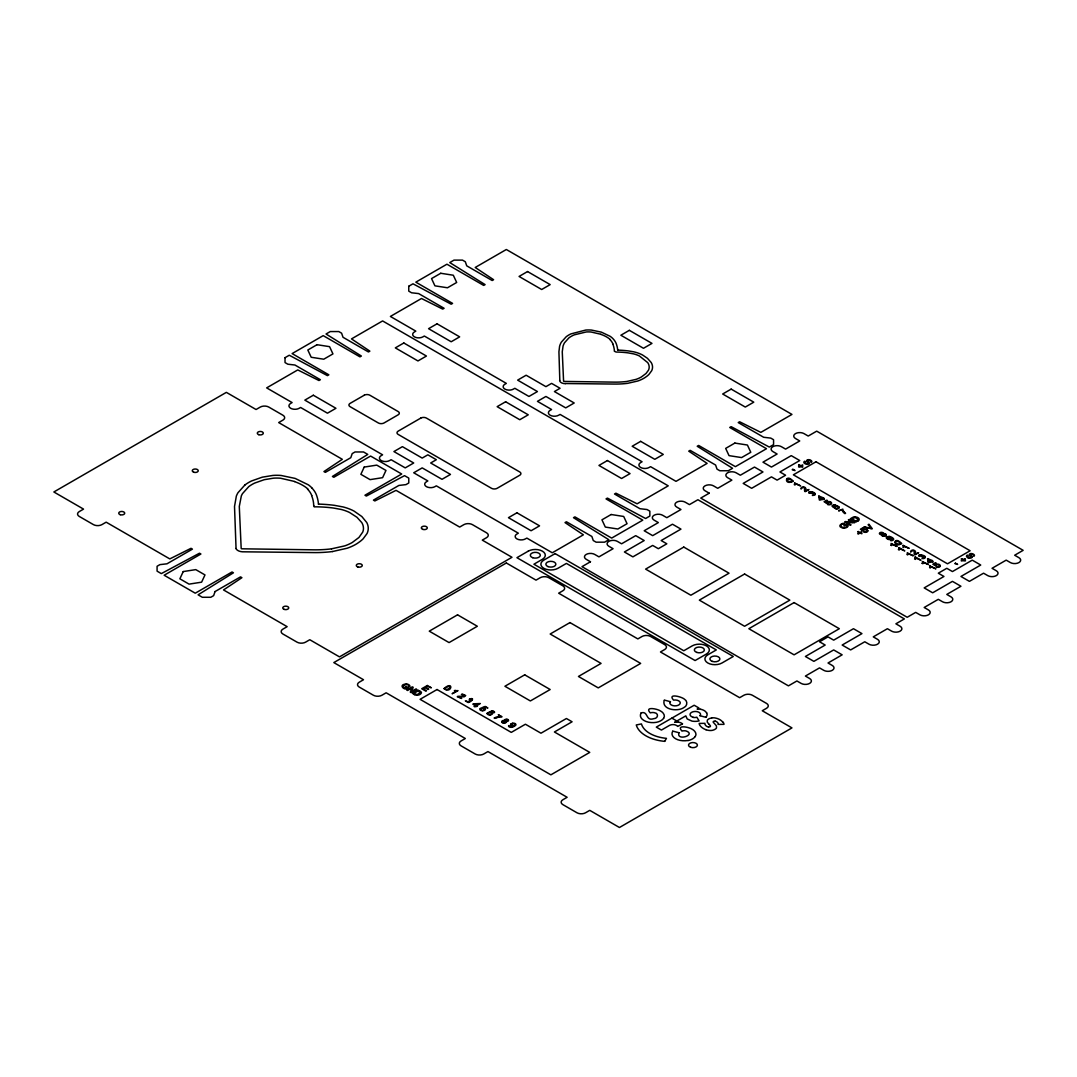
<?xml version="1.0" encoding="UTF-8"?>
<svg xmlns="http://www.w3.org/2000/svg" width="1077" height="1077" viewBox="0 0 1077 1077"><rect width="100%" height="100%" fill="white"/><g stroke="black" fill="none" stroke-linecap="round" stroke-linejoin="round"><path stroke-width="1.5" d="M805.475 490.25C807.844 486.629 800.346 485.498 801.059 489.039C800.534 489.16 805.111 484.771 804.6 489.645M915.14 553.43C917.348 549.876 910.482 548.637 910.603 552.084C910.159 552.568 914.777 547.816 914.265 552.824A6.704 3.864 0 0 0 914.413 554.534M664.684 741.366L666.475 738.351A30.129 17.394 0 0 1 641.448 723.932L636.278 724.956A34.249 19.776 0 0 0 664.684 741.353M663.647 718.319C665.748 715.411 662.907 712.045 660.241 710.82C656.835 708.653 644.167 706.324 650.252 712.866A5.197 3.002 0 0 1 654.277 712.651C659.218 713.149 658.02 718.763 653.645 718.709C645.311 721.523 648.435 710.295 640.882 713.014M695.257 736.56C697.357 733.652 694.517 730.287 691.851 729.062C688.472 726.935 675.885 724.552 681.97 731.095A5.17 2.989 0 0 1 685.887 730.906C697.088 734.689 676.141 741.663 678.941 732.818M664.159 700.413C661.561 709.918 677.837 711.884 683.787 707.616C687.516 706.162 687.92 700.965 684.326 699.094C681.431 696.604 667.296 693.063 673.529 700.117A5.237 3.029 0 0 1 680.26 702.608A5.237 3.029 0 0 1 674.283 705.852A5.237 3.029 0 0 1 670.163 701.76M487.342 713.028L492.31 710.833A2.316 1.333 0 0 1 493.091 710.968L494.316 711.682A2.019 1.171 0 0 1 494.41 712.57L493.253 712.651A1.939 1.117 0 0 0 493.616 712.112A1.427 0.821 0 0 0 492.391 711.358M510.861 724.188L512.383 723.313M844.543 524.162C844.489 521.43 836.21 525.791 841.689 527.636C843.978 529.534 851.557 526.195 846.32 524.284L843.937 525.67L846.212 525.091C849.699 527.097 841.864 528.632 841.07 526.29M886.734 537.248L887.192 536.898A2.517 1.454 0 0 1 889.602 536.481M244.937 484.96L237.963 492.741A60.891 35.151 0 0 0 236.348 496.08L234.517 506.459L236.051 548.476M445.622 687.84L444.976 688.54A1.481 0.862 0 0 0 446.632 689.536L447.561 689.24A10.837 6.26 0 0 0 449.647 688.055L450.267 687.489A1.44 0.835 0 0 0 448.732 686.359L448.019 686.561M828.092 504.036L827.473 504.467A2.571 1.481 0 0 0 830.232 504.628A2.571 1.481 0 0 0 831.552 503.188A2.666 1.548 0 0 0 829.142 501.586A2.666 1.548 0 0 0 826.18 502.771M794.516 482.886L800.615 485.902L795.526 483.748A6.166 3.554 0 0 1 794.934 485.027L794.288 484.65A4.927 2.854 0 0 0 794.57 482.873M805.529 490.749L808.975 489.537L805.286 491.664A1.817 1.05 0 0 1 804.882 491.341M857.979 520.851L855.959 522.022L850.332 518.777L852.27 517.66A4.954 2.868 0 0 1 854.492 516.772M903.064 545.379L909.163 548.381L904.074 546.241A6.166 3.554 0 0 1 903.482 547.52L902.849 547.143A4.927 2.854 0 0 0 903.132 545.366M915.194 553.915L918.641 552.716L914.952 554.843A1.817 1.05 0 0 1 914.548 554.52M922.424 561.575L928.522 564.59L923.433 562.436A6.166 3.554 0 0 1 922.854 563.715L922.208 563.338M929.828 565.856L935.913 568.858L930.824 566.704A6.166 3.554 0 0 1 930.245 567.996L929.599 567.606A4.927 2.854 0 0 0 929.882 565.842M513.19 726.167C511.265 727.81 509.731 725.965 508.707 725.602A1.966 1.144 0 0 0 508.802 726.477M682.522 723.892L677.77 726.396A5.668 3.271 0 0 0 677.177 725.898L676.719 725.615A5.358 3.096 0 0 0 674.512 724.727A5.048 2.908 0 0 0 672.344 724.619A4.9 2.827 0 0 0 670.702 724.942A5.681 3.285 0 0 0 669.409 725.454L661.426 730.071L656.297 727.11L694.18 705.247L698.892 707.966L697.142 709.083A8.804 5.089 0 0 1 700.642 709.299M469.316 699.888C471.686 704.843 460.081 697.829 468.28 702.527C471.645 701.706 475.334 697.182 469.437 699.013A1.4 0.808 0 0 1 471.861 699.336A1.4 0.808 0 0 1 470.487 700.44M919.421 556.419C916.258 553.955 923.864 554.803 925.278 556.54C926.207 559.878 918.6 558.115 923.81 558.034C926.126 555.934 921.804 556.472 920.943 556.486A1.966 1.131 0 0 0 921.629 555.799M483.317 707.831L485.081 707.145L487.894 707.993L485.215 706.431L481.729 707.764L482.281 708.208A1.804 1.037 0 0 1 484.313 709.326A1.804 1.037 0 0 1 481.944 710.214A1.804 1.037 0 0 1 480.988 708.679M331.528 548.826L344.694 545.891A38.341 22.132 0 0 0 352.26 542.498L358.951 537.463L362.72 532.105A28.85 16.653 0 0 0 363.461 528.188L363.299 526.599A30.196 17.434 0 0 0 361.764 522.587L356.985 517.297L349.5 512.45A34.652 20.005 0 0 0 341.274 509.475L333.278 508.007A86.833 50.134 0 0 0 316.153 506.823L314.228 506.877L313.784 505.719M332.578 551.518L347.157 548.233A43.874 25.336 0 0 0 357.147 543.535L359.933 541.583A49.017 28.298 0 0 0 363.137 538.81L367.028 533.559A33.508 19.346 0 0 0 368.24 528.161A35.541 20.517 0 0 0 368.065 526.316A34.545 19.951 0 0 0 366.732 522.507L361.818 516.516L353.956 511.036A40.199 23.209 0 0 0 343.226 506.971L334.247 505.301A94.386 54.496 0 0 0 318.402 504.103M718.453 724.404L723.986 724.35A10.231 5.91 0 0 0 722.95 722.007M565.317 383.533L614.146 384.058A56.825 32.808 0 0 0 627.568 383.345L637.772 381.016A30.708 17.73 0 0 0 644.76 377.731L646.712 376.371A34.316 19.803 0 0 0 648.946 374.419L651.666 370.744A23.465 13.543 0 0 0 652.527 366.974A24.879 14.364 0 0 0 652.393 365.682A24.367 14.068 0 0 0 651.168 362.478L647.425 358.291L642.525 354.979A28.217 16.29 0 0 0 633.814 351.842L628.726 350.967A66.074 38.153 0 0 0 617.633 350.119M788.472 478.861A1.44 0.835 0 0 0 786.722 479.777L787.152 480.275A10.137 5.856 0 0 0 789.306 481.567L790.505 481.957M788.674 478.902L789.683 479.238A10.837 6.26 0 0 1 791.716 480.463L792.16 481.002M664.401 700.09L670.54 701.733M699.7 715.653L705.879 717.295M672.64 731.054L679.008 732.75M837.462 506.082L838.31 506.432A3.069 1.777 0 0 1 839.131 507.227M600.912 334.274L591.098 332.012A19.184 11.08 0 0 0 586.171 331.972L574.27 334.853A25.969 14.997 0 0 0 568.858 337.922L564.51 342.782A40.468 23.371 0 0 0 563.056 346.107L562.261 351.775L563.581 381.191A1.508 0.875 0 0 0 564.011 381.42L614.213 382.133A53.446 30.856 0 0 0 626.827 381.46L636.036 379.373A26.844 15.495 0 0 0 641.34 377.004L646.025 373.477L648.421 370.273A20.328 11.739 0 0 0 649.148 366.436L649.068 365.87A21.298 12.291 0 0 0 647.694 362.599L639.401 355.962A24.259 14.001 0 0 0 633.653 353.889L628.053 352.866A60.783 35.097 0 0 0 616.057 352.031L614.402 351.25M294.519 481.446L280.491 478.215A27.396 15.818 0 0 0 273.45 478.175L264.242 479.696L254.724 483.048A36.981 21.352 0 0 0 248.733 486.656L242.5 493.616A55.439 32 0 0 0 241.329 495.932L239.296 506.459L241.181 548.489A2.167 1.252 0 0 0 241.8 548.799L313.501 549.822A76.359 44.076 0 0 0 331.541 548.853M480.436 708.397L481.19 708.76M671.86 718.13L676.827 720.984M419.949 691.205L418.024 690.088L412.397 693.332L414.416 694.503M891.581 538.002C894.947 540.196 889.319 540.169 890.652 540.614A1.966 1.144 0 0 0 892.173 540.56L893.143 540.089A2.477 1.427 0 0 0 893.6 538.985L893.493 538.742A3.783 2.181 0 0 0 893.21 538.365L892.335 537.665A12.493 7.216 0 0 0 891.581 537.221L890.208 536.629A3.002 1.737 0 0 0 889.629 536.508M967.698 557.617L966.742 556.849A2.706 1.562 0 0 1 967.267 555.126L968.021 555.517A2.396 1.387 0 0 0 967.523 556.055A1.548 0.889 0 0 0 967.523 556.405L969.488 557.617L970.889 556.755A2.746 1.589 0 0 0 970.714 556.499L969.488 555.234A2.921 1.683 0 0 1 969.313 554.897A1.966 1.131 0 0 1 970.996 553.551A2.019 1.171 0 0 1 971.791 553.591L972.114 553.659A3.81 2.194 0 0 1 973.325 554.143A4.173 2.41 0 0 1 974.254 554.884L974.295 554.992A2.221 1.279 0 0 1 974.389 555.651A2.396 1.373 0 0 1 973.77 556.324L973.325 555.57A1.346 0.781 0 0 0 973.339 555.059L972.868 554.615A4.106 2.369 0 0 0 972.396 554.359L970.431 554.44L971.01 555.57A22.442 12.951 0 0 1 971.441 555.988L972.046 556.971M811.048 493.32C811.802 493.697 814.926 492.31 814.616 494.356C811.627 495.057 811.331 496.295 815.262 494.693C815.976 491.193 805.919 490.762 809.527 493.253A1.4 0.808 0 0 1 810.079 491.852A1.4 0.808 0 0 1 812.004 492.647M935.24 565.331L934.055 564.308L936.196 563.083L935.509 562.679L932.817 564.24L935.886 565.937A1.804 1.037 0 0 1 937.838 564.752A1.804 1.037 0 0 1 939.373 566.125A1.804 1.037 0 0 1 936.721 566.677M862.785 530.342L861.6 529.319L863.741 528.093L863.054 527.703L860.361 529.251L863.431 530.948A1.804 1.037 0 0 1 865.383 529.763A1.804 1.037 0 0 1 866.918 531.136A1.804 1.037 0 0 1 864.266 531.688M826.49 502.811L825.305 501.788L827.446 500.549L826.759 500.159L824.067 501.707L827.136 503.403A1.804 1.037 0 0 1 829.088 502.232A1.804 1.037 0 0 1 830.623 503.592A1.804 1.037 0 0 1 827.971 504.144M708.895 724.134L707.199 722.021L707.374 720.136A6.085 3.514 0 0 1 711.668 718.009M508.802 726.477L509.623 727.029A2.477 1.427 0 0 0 511.535 727.298L511.952 727.244A3.783 2.181 0 0 0 512.612 727.083L513.81 726.571A12.493 7.216 0 0 0 514.591 726.14L515.6 725.346A3.002 1.737 0 0 0 515.816 725.009A2.544 1.467 0 0 0 514.981 723.502A2.544 1.467 0 0 0 512.275 723.313M311.684 495.514L312.72 498.853A77.275 44.615 0 0 1 313.69 505.234A3.433 1.979 0 0 0 313.744 505.625M487.194 713.553L487.221 713.714A2.383 1.373 0 0 0 487.464 714.159L487.975 714.563A2.41 1.387 0 0 0 490.291 714.953M559.811 380.329L558.923 351.775L559.582 346.363A44.44 25.66 0 0 1 561.319 342.176L566.206 336.738A28.958 16.72 0 0 1 570.904 333.897L585.767 330.047A22.254 12.857 0 0 1 591.475 330.074L601.37 332.147L610.067 336.266A24.219 13.988 0 0 1 612.961 338.676A31.368 18.107 0 0 1 616.259 343.738A69.817 40.307 0 0 1 617.7 350.146M854.586 516.947A4.241 2.45 0 0 1 858.692 518.266A4.241 2.45 0 0 1 858.194 520.958M840.989 526.182A2.733 1.575 0 0 1 841.541 524.418A2.733 1.575 0 0 1 844.583 524.095M867.847 530.732A2.571 1.481 0 0 1 866.527 532.159A2.571 1.481 0 0 1 863.727 532.038M862.475 530.301A2.666 1.548 0 0 1 865.437 529.13A2.666 1.548 0 0 1 867.739 530.719M834.204 507.563A2.289 1.319 0 0 1 835.173 506.163A2.154 1.239 0 0 1 836.035 505.975M836.721 505.948A2.289 1.319 0 0 1 837.408 506.055M834.285 507.496A3.931 2.262 0 0 1 832.683 506.028M836.304 506.271A2.383 1.373 0 0 1 836.977 506.257M839.145 507.227A2.41 1.387 0 0 1 838.485 508.573L837.785 508.856A2.383 1.373 0 0 1 835.9 508.936L832.009 506.069A2.316 1.333 0 0 1 832.252 505.611L833.477 504.911A2.019 1.171 0 0 1 835.025 504.844L835.779 505.086L835.16 505.517A1.939 1.117 0 0 0 834.244 505.301A1.427 0.821 0 0 0 832.911 506.015M844.328 512.194A10.555 6.085 0 0 0 845.607 513.244L844.933 513.635A11.133 6.422 0 0 1 842.147 509.677L838.593 510.875L842.793 509.098A12.224 7.054 0 0 0 844.395 512.181M811.735 492.633A1.966 1.131 0 0 1 811.156 493.253M804.748 491.354A6.704 3.864 0 0 1 804.681 489.658M792.214 481.002A1.481 0.862 0 0 1 790.505 481.998M890.719 545.204A4.927 2.854 0 0 0 891.083 543.454L897.128 546.47L892.039 544.316A6.166 3.554 0 0 1 891.446 545.595M922.491 561.575A4.927 2.854 0 0 1 922.114 563.325M919.529 556.365A1.4 0.808 0 0 1 919.973 555.018A1.4 0.808 0 0 1 921.899 555.813M940.302 565.721A2.571 1.481 0 0 1 938.982 567.148A2.571 1.481 0 0 1 936.182 567.027M934.93 565.29A2.666 1.548 0 0 1 937.892 564.119A2.666 1.548 0 0 1 940.194 565.708M906.888 554.534A4.927 2.854 0 0 0 907.251 552.784L913.283 555.799L908.194 553.659A6.166 3.554 0 0 1 907.615 554.938M972.114 556.971A2.154 1.252 0 0 1 969.192 558.088M969.165 558.142A3.541 2.046 0 0 1 967.711 557.603M806.7 461.01A2.921 1.683 0 0 0 806.875 461.346L808.1 462.625A2.746 1.589 0 0 1 808.275 462.868L806.983 463.743L804.909 462.518A1.548 0.889 0 0 1 804.923 462.168A2.396 1.387 0 0 1 805.421 461.643L804.654 461.239A2.706 1.562 0 0 0 804.088 462.989L805.084 463.729A3.541 2.046 0 0 0 806.552 464.254A2.154 1.252 0 0 0 809.514 463.083L808.827 462.114A22.442 12.951 0 0 0 808.396 461.683L807.871 460.498L809.783 460.471A4.106 2.369 0 0 1 810.254 460.741L810.725 461.185A1.346 0.781 0 0 1 810.712 461.683L811.169 462.437A2.396 1.373 0 0 0 811.775 461.764A2.221 1.279 0 0 0 811.681 461.104L811.627 461.01A4.173 2.41 0 0 0 810.712 460.256A3.81 2.194 0 0 0 809.5 459.771L809.177 459.704A2.019 1.171 0 0 0 808.383 459.677A1.966 1.131 0 0 0 806.646 461.023M891.433 537.921A2.235 1.292 0 0 1 889.615 539.483A2.491 1.44 0 0 1 888.902 539.496A2.356 1.36 0 0 1 888.202 539.375L886.681 538.487A2.423 1.4 0 0 1 886.734 537.235M890.841 539.119A2.477 1.427 0 0 1 890.464 539.294M886.452 537.921A2.517 1.454 0 0 1 886.492 537.638M881.726 534.636A2.006 1.158 0 0 1 879.424 533.559A2.006 1.158 0 0 1 881.511 532.334A2.006 1.158 0 0 1 883.409 533.653M883.302 533.586A2.356 1.36 0 0 1 886.223 534.811A2.356 1.36 0 0 1 883.652 536.265A2.356 1.36 0 0 1 881.592 534.555M663.594 718.305A12.009 6.933 0 0 1 656.445 722.317A12.21 7.054 0 0 1 643.858 720.419A12.21 7.054 0 0 1 641.071 713.149M693.171 717.255A5.25 3.029 0 0 1 690.478 713.297A5.25 3.029 0 0 1 697.29 711.682A5.25 3.029 0 0 1 700.198 715.586M693.076 717.39A5.035 2.908 0 0 0 696.819 717.201L699.108 720.917A10.366 5.977 0 0 1 691.959 721.105L687.207 718.965L685.807 715.868L674.619 722.317A7.243 4.173 0 0 1 678.497 722.196M700.656 709.272A9.168 5.291 0 0 1 706.485 712.799M706.714 712.759A10.366 5.977 0 0 1 705.933 717.188M695.19 736.547A12.009 6.933 0 0 1 688.055 740.559M687.988 740.451A12.21 7.054 0 0 1 675.467 738.674A12.21 7.054 0 0 1 672.681 731.404M678.497 722.182A6.274 3.621 0 0 1 681.539 723.192L682.104 723.542A3.675 2.114 0 0 1 682.468 723.838M715.236 721.092A5.95 3.433 0 0 1 718.197 724.39M715.128 721.186A1.481 0.862 0 0 0 713.499 721.455A1.346 0.781 0 0 0 713.23 722.182L713.324 722.317A16.761 9.68 0 0 0 714.32 723.394L716.447 725.858L716.488 727.985A5.614 3.244 0 0 1 715.02 729.291A6.947 4.012 0 0 1 712.072 730.394A6.731 3.891 0 0 1 708.976 730.421A9.087 5.25 0 0 1 706.027 729.721M706.014 729.735A15.038 8.683 0 0 1 700.346 725.952A10.864 6.274 0 0 1 699.188 723.421L704.937 723.34A7.229 4.173 0 0 0 706.902 726.463A3.864 2.235 0 0 0 708.41 726.962M708.558 726.962A1.521 0.875 0 0 0 710.43 725.925L710.322 725.71A19.386 11.187 0 0 0 708.854 724.148M711.628 717.928A6.987 4.039 0 0 1 714.859 717.915A12.291 7.095 0 0 1 722.68 722.075M445.649 687.853A10.137 5.856 0 0 1 447.87 686.601M457.873 696.496A1.817 1.05 0 0 0 457.308 696.738L461.67 698.461L458.896 696.873A3.648 2.1 0 0 1 459.758 696.846L464.214 696.806L465.708 695.513L462.41 694.14L461.427 694.477L464.025 694.773L464.699 695.863L460.794 696.334A6.704 3.864 0 0 0 457.833 696.429M470.501 700.292A1.966 1.131 0 0 1 469.424 699.956M482.644 710.753A2.571 1.481 0 0 1 480.167 709.985A2.571 1.481 0 0 1 480.382 708.37M483.385 707.656A2.666 1.548 0 0 1 485.417 709.366A2.666 1.548 0 0 1 482.658 710.699M489.712 712.099A2.289 1.319 0 0 1 490.883 712.112M489.833 712.139A3.931 2.262 0 0 1 492.364 711.224M490.735 711.991A2.544 1.467 0 0 1 492.068 712.584M492.122 712.664A2.154 1.239 0 0 1 492.458 713.149A2.544 1.467 0 0 1 492.256 714.011L491.664 714.468A3.069 1.777 0 0 1 490.277 714.94M487.289 713.647A2.41 1.387 0 0 1 487.423 713.136M496.659 717.672A10.555 6.085 0 0 0 494.855 718.413L494.168 718.022A11.133 6.422 0 0 1 501.02 716.407L498.261 714.751L502.03 716.784A12.224 7.054 0 0 0 496.699 717.713M504.534 720.526A2.006 1.158 0 0 1 506.405 719.194A2.006 1.158 0 0 1 508.519 720.405A2.006 1.158 0 0 1 506.23 721.496M506.338 721.442A2.356 1.36 0 0 1 504.224 723.125A2.356 1.36 0 0 1 501.707 721.644A2.356 1.36 0 0 1 504.669 720.459M513.379 726.046A2.235 1.292 0 0 1 511.306 725.71A2.477 1.427 0 0 1 510.996 725.494A2.141 1.239 0 0 1 510.66 725.009A2.491 1.44 0 0 1 510.646 724.592M510.592 724.511A2.477 1.427 0 0 1 510.808 724.081M419.909 691.246A4.954 2.868 0 0 1 421.484 692.498M421.174 692.538A4.241 2.45 0 0 1 418.913 694.921A4.241 2.45 0 0 1 414.241 694.625M600.818 334.355A28.258 16.317 0 0 1 610.255 339.511M612.867 344.128A63.906 36.887 0 0 1 614.402 350.914M609.999 339.618A28.029 16.182 0 0 1 612.975 344.115M565.317 383.668A5.762 3.325 0 0 1 559.609 380.329M235.917 548.489A7.552 4.362 0 0 0 242.365 551.801L313.42 552.582A81.165 46.863 0 0 0 332.578 551.545M244.937 484.973A41.37 23.882 0 0 1 251.641 480.921L262.29 477.178L272.885 475.428A31.798 18.363 0 0 1 281.03 475.455L295.152 478.417L308.372 484.852A34.276 19.79 0 0 1 311.724 487.746M311.684 487.76A44.803 25.861 0 0 1 316.436 494.962A99.73 57.579 0 0 1 318.482 504.144M294.384 481.581A40.374 23.304 0 0 1 307.86 488.945M307.483 489.079A40.037 23.115 0 0 1 311.751 495.514M285.028 357.685L285.028 362.572L287.855 364.214L294.936 365.022L320.381 379.723L318.967 380.531L297.764 369.923L266.652 387.882L292.109 402.569L290.696 403.39A6.004 3.46 0 0 0 290.696 408.291A6.004 3.46 0 0 0 299.177 408.291L300.591 407.469L382.604 454.817L381.191 455.638A6.004 3.46 0 0 0 381.191 460.539A6.004 3.46 0 0 0 389.672 460.539L391.086 459.717L405.235 467.889L413.716 462.989L393.913 451.559L402.408 446.659L422.197 458.088L427.852 454.817L436.333 459.717L430.679 462.989L450.482 474.418L442.001 479.319L422.197 467.889L413.716 472.776L427.852 480.948L426.438 481.769A6.004 3.46 0 0 0 426.438 486.656A6.004 3.46 0 0 0 434.92 486.656L436.333 485.848L518.347 533.196L516.933 534.004A6.004 3.46 0 0 0 516.933 538.904A6.004 3.46 0 0 0 525.414 538.904L526.828 538.096L552.286 552.784L583.384 534.825L565.008 522.587L566.421 521.766L591.865 536.467L593.279 540.546L596.12 542.175L604.601 542.175L608.842 539.725L573.489 517.687L574.903 516.866L611.669 538.096L642.781 520.137L606.014 498.907L607.428 498.099L645.608 518.508L649.848 516.058L649.848 511.158L647.021 509.529L639.953 508.707L614.496 494.006L615.909 493.199L637.126 503.807L668.238 485.848L382.604 320.933L351.492 338.905L369.869 351.142L368.455 351.964L343.011 337.276L341.597 333.183L338.77 331.554L330.276 331.554L326.035 334.005L361.387 356.043L359.974 356.864L323.208 335.634L292.109 353.593L328.862 374.823L327.448 375.644L289.269 355.235L285.028 357.685M408.762 286.24L408.762 291.14L411.589 292.782L418.657 293.59L444.114 308.291L442.701 309.099L421.484 298.491L390.386 316.45L415.83 331.137L414.416 331.958A6.004 3.46 0 0 0 414.416 336.859A6.004 3.46 0 0 0 422.911 336.859L424.325 336.037L506.338 383.385L504.911 384.206A6.004 3.46 0 0 0 504.911 389.107A6.004 3.46 0 0 0 513.406 389.107L514.819 388.285L528.955 396.457L537.436 391.557L517.647 380.127L526.128 375.227L545.918 386.656L551.586 383.385L560.067 388.285L554.413 391.557L574.203 402.986L565.721 407.887L545.918 396.457L537.436 401.344L551.586 409.516L550.172 410.324A6.004 3.46 0 0 0 550.172 415.224A6.004 3.46 0 0 0 558.653 415.224L560.067 414.416L642.08 461.764L640.667 462.572A6.004 3.46 0 0 0 640.667 467.472A6.004 3.46 0 0 0 649.148 467.472L650.562 466.664L676.006 481.352L707.118 463.393L688.728 451.155L690.142 450.334L715.599 465.035L717.013 469.114L719.84 470.743L728.321 470.743L732.562 468.293L697.209 446.255L698.623 445.434L735.389 466.664L766.501 448.705L729.735 427.475L731.148 426.667L769.328 447.076L773.569 444.626L773.569 439.726L770.742 438.097L763.674 437.275L738.216 422.574L739.63 421.767L760.847 432.375L791.958 414.416L506.338 249.501L475.213 267.473L493.603 279.71L492.189 280.532L466.731 265.831L465.318 261.751L462.491 260.122L454.009 260.122L449.769 262.573L485.108 284.611L483.694 285.432L446.942 264.202L415.83 282.161L452.596 303.391L451.182 304.212L413.003 283.803L408.762 286.24M793.076 481.136C783.45 486.494 785.227 472.251 793.076 481.136M901.557 543.508C892.308 549.122 893.385 534.448 901.557 543.562M507.859 720.351C506.459 717.551 503.821 722.344 507.846 720.459M420.286 692.619L417.176 694.625L413.797 693.4L418.118 690.896L420.286 692.659M858.234 519.504L856.067 521.214L851.732 518.724L855.246 517.498L858.234 519.531M444.047 688.62C451.721 694.544 454.198 679.722 444.047 688.54M402.811 686.466L404.979 688.176L407.079 687.718L405.45 686.763L406.096 686.399L408.479 687.772C405.262 691.784 398.261 685.147 404.777 684.164C406.944 682.576 412.545 686.749 408.695 686.749A2.733 1.575 0 0 0 408.237 685.012A2.733 1.575 0 0 0 405.194 684.689L402.825 686.359M882.669 533.411C881.148 536.319 878.657 531.351 882.669 533.384M411.804 688.015L410.31 692.134L411.104 692.592L416.718 689.347L415.978 688.917L411.656 691.407L413.164 687.288L412.356 686.83L406.743 690.074L407.483 690.505L411.804 688.015M183.238 571.564L179.872 578.807L189.054 584.124L201.614 582.172L204.98 574.93L195.785 569.625L183.238 571.564M364.228 467.068L360.862 474.311L370.057 479.628L382.604 477.676L385.97 470.434L376.775 465.129L364.228 467.068M215.05 591.569L213.636 595.648L210.809 597.277L202.328 597.277L198.087 594.827L233.44 572.789L232.026 571.981L195.26 593.198L164.148 575.239L200.914 554.009L199.501 553.201L161.321 573.61L157.08 571.16L157.08 566.26L159.908 564.631L166.975 563.809L192.433 549.122L191.019 548.301L169.803 558.909L106.165 522.17L101.925 524.62A6.004 3.46 0 0 1 93.443 524.62L79.308 516.462A6.004 3.46 0 0 1 79.308 511.562L83.548 509.111L53.85 491.974L226.358 392.365L256.057 409.516L260.297 407.066A6.004 3.46 0 0 1 268.779 407.066L282.914 415.224A6.004 3.46 0 0 1 282.914 420.124L278.674 422.574L342.311 459.314L323.935 471.564L325.348 472.372L350.792 457.685L352.206 453.605L355.047 451.963L363.528 451.963L367.769 454.413L332.416 476.465L333.83 477.273L370.596 456.056L401.708 474.015L364.941 495.232L366.355 496.053L404.535 475.644L408.775 478.094L408.775 482.994L405.948 484.623L398.88 485.444L373.423 500.132L374.836 500.953L396.04 490.345L459.664 527.07L463.918 524.62A6.004 3.46 0 0 1 472.399 524.62L486.535 532.792A6.004 3.46 0 0 1 486.535 537.679L482.294 540.129L511.992 557.28L339.484 656.876L309.786 639.725L305.545 642.175A6.004 3.46 0 0 1 297.064 642.175L282.914 634.016A6.004 3.46 0 0 1 282.914 629.116L287.155 626.666L223.531 589.94L241.921 577.689L240.508 576.868L215.05 591.569M317.028 344.707L307.834 350.012L311.199 357.268L323.76 359.206L332.941 353.902L329.575 346.659L317.028 344.707M440.749 273.275L431.554 278.58L434.92 285.836L447.48 287.774L456.675 282.47L453.309 275.227L440.749 273.275M313.326 395.232L304.831 400.119L327.462 413.191L335.943 408.291L313.326 395.232M403.821 342.984L395.326 347.884L417.957 360.943L426.438 356.043L403.821 342.984M437.047 323.8L428.565 328.687L451.182 341.759L459.664 336.859L437.047 323.8M527.542 271.552L519.06 276.452L541.677 289.511L550.172 284.611L527.542 271.552M364.228 395.232L350.079 403.39A3.998 2.316 0 0 0 350.079 406.662L378.364 422.978A3.998 2.316 0 0 0 384.018 422.978L398.153 414.82A3.998 2.316 0 0 0 398.153 411.549L369.882 395.232A3.998 2.316 0 0 0 364.228 395.232M420.784 418.091L398.153 431.15A3.998 2.316 0 0 0 398.153 434.408L491.489 488.298A3.998 2.316 0 0 0 497.143 488.298L519.76 475.226A3.998 2.316 0 0 0 519.76 471.968L426.438 418.091A3.998 2.316 0 0 0 420.784 418.091M505.625 401.761L497.143 406.662L519.76 419.72L528.255 414.82L505.625 401.761M629.345 330.329L620.864 335.23L643.494 348.288L651.975 343.388L629.345 330.329M516.933 512.787L508.452 517.687L531.082 530.746L539.564 525.845L516.933 512.787M607.428 460.539L598.947 465.439L621.577 478.498L630.058 473.597L607.428 460.539M640.667 441.355L632.172 446.255L654.803 459.314L663.284 454.413L640.667 441.355M731.162 389.107L722.68 394.007L745.297 407.066L753.779 402.165L731.162 389.107M506.338 562.988L333.816 662.584L363.514 679.735L359.274 682.185A6.004 3.46 0 0 0 359.274 687.086L373.409 695.244A6.004 3.46 0 0 0 381.904 695.244L386.145 692.794L465.331 738.512L461.077 740.963A6.004 3.46 0 0 0 461.077 745.863L475.226 754.021A6.004 3.46 0 0 0 483.708 754.021L487.948 751.571L567.135 797.29L562.894 799.74A6.004 3.46 0 0 0 562.894 804.64L577.03 812.798A6.004 3.46 0 0 0 585.511 812.798L589.752 810.348L619.45 827.499L791.958 727.904L762.26 710.753L766.514 708.303A6.004 3.46 0 0 0 766.514 703.402L752.365 695.244A6.004 3.46 0 0 0 743.884 695.244L739.643 697.694L660.457 651.975L664.697 649.525A6.004 3.46 0 0 0 664.697 644.625L650.562 636.467A6.004 3.46 0 0 0 642.08 636.467L637.84 638.917L558.653 593.198L562.894 590.748A6.004 3.46 0 0 0 562.894 585.848L548.745 577.689A6.004 3.46 0 0 0 540.264 577.689L536.023 580.14L506.338 562.988M528.255 551.155L516.933 557.684L695.096 660.551L706.418 654.022A10.003 5.775 0 0 0 706.418 645.85A10.003 5.775 0 0 0 692.269 645.85L683.787 650.75L533.909 564.213L542.391 559.313A10.003 5.775 0 0 0 542.391 551.155A10.003 5.775 0 0 0 528.255 551.155M611.144 514.51L601.949 519.828L605.314 527.07L617.861 529.009L627.056 523.705L623.691 516.462L611.144 514.51M734.864 443.078L725.669 448.395L729.035 455.638L741.595 457.577L750.777 452.273L747.425 445.03L734.864 443.078M555.113 553.605L543.804 560.134A10.003 5.775 0 0 0 543.804 568.293A10.003 5.775 0 0 0 557.94 568.293L566.421 563.406L716.313 649.929L707.831 654.829A10.003 5.775 0 0 0 707.831 663.001A10.003 5.775 0 0 0 721.967 663.001L733.275 656.472L555.113 553.605M457.55 614.832L429.265 631.162L449.069 642.592L477.34 626.262L457.55 614.832M590.465 561.763L581.984 566.664L788.431 685.861L796.913 680.96L801.153 683.41A6.004 3.46 0 0 0 809.635 683.41A6.004 3.46 0 0 0 809.635 678.51L805.394 676.06L819.53 667.888L823.77 670.338A6.004 3.46 0 0 0 832.265 670.338A6.004 3.46 0 0 0 832.265 665.451L828.011 663.001L842.16 654.829L833.679 649.929L813.875 661.359L805.394 656.472L825.184 645.042L819.53 641.771L828.011 636.87L833.679 640.142L853.469 628.712L861.95 633.613L842.16 645.042L850.642 649.929L864.777 641.771L869.018 644.221A6.004 3.46 0 0 0 877.513 644.221A6.004 3.46 0 0 0 877.513 639.321L873.272 636.87L887.408 628.712L891.648 631.162A6.004 3.46 0 0 0 900.13 631.162A6.004 3.46 0 0 0 900.13 626.262L895.889 623.812L904.37 618.912L697.923 499.728L689.442 504.615L685.201 502.178A6.004 3.46 0 0 0 676.719 502.178A6.004 3.46 0 0 0 676.719 507.065L680.96 509.515L666.825 517.687L662.584 515.237A6.004 3.46 0 0 0 654.089 515.237A6.004 3.46 0 0 0 654.089 520.137L658.343 522.587L644.194 530.746L652.675 535.646L672.479 524.216L680.96 529.117L661.17 540.546L666.825 543.804L658.343 548.705L652.675 545.433L632.886 556.863L624.404 551.976L644.194 540.546L635.713 535.646L621.577 543.804L617.336 541.354A6.004 3.46 0 0 0 608.842 541.354A6.004 3.46 0 0 0 608.842 546.254L613.082 548.705L598.947 556.863L594.706 554.413A6.004 3.46 0 0 0 586.225 554.413A6.004 3.46 0 0 0 586.225 559.313L590.465 561.763M709.245 493.185L700.764 498.086L907.197 617.283L915.692 612.382L919.933 614.832A6.004 3.46 0 0 0 928.414 614.832A6.004 3.46 0 0 0 928.414 609.932L924.174 607.482L938.309 599.324L942.55 601.774A6.004 3.46 0 0 0 951.031 601.774A6.004 3.46 0 0 0 951.031 596.873L946.791 594.423L960.94 586.251L952.445 581.365L932.655 592.794L924.174 587.894L943.964 576.464L938.309 573.193L946.791 568.293L952.445 571.564L972.248 560.134L980.73 565.035L960.94 576.464L969.421 581.365L983.557 573.193L987.797 575.643A6.004 3.46 0 0 0 996.279 575.643A6.004 3.46 0 0 0 996.279 570.743L992.038 568.293L1006.187 560.134L1010.428 562.584A6.004 3.46 0 0 0 1018.909 562.584A6.004 3.46 0 0 0 1018.909 557.684L1014.669 555.234L1023.15 550.334L816.703 431.15L808.221 436.05L803.981 433.6A6.004 3.46 0 0 0 795.499 433.6A6.004 3.46 0 0 0 795.499 438.501L799.74 440.951L785.591 449.109L781.35 446.659A6.004 3.46 0 0 0 772.869 446.659A6.004 3.46 0 0 0 772.869 451.559L777.109 454.009L762.974 462.168L771.455 467.068L791.258 455.638L799.74 460.539L779.936 471.968L785.591 475.226L777.109 480.127L771.455 476.869L751.665 488.298L743.184 483.398L762.974 471.968L754.492 467.068L740.343 475.226L736.103 472.776A6.004 3.46 0 0 0 727.621 472.776A6.004 3.46 0 0 0 727.621 477.676L731.862 480.127L717.726 488.298L713.486 485.848A6.004 3.46 0 0 0 705.004 485.848A6.004 3.46 0 0 0 705.004 490.749L709.245 493.185M799.174 464.752L798.569 465.102L800.09 465.991L798.569 466.88L802.89 466.893L801.355 466.018L802.89 465.129L800.709 465.641L799.174 464.752M792.874 469.316L792.228 469.693L795.028 470.555L792.874 469.316M427.34 685.497L421.713 688.741L425.873 691.138L426.519 690.774L423.113 688.795L425.052 687.678L428.121 689.455L428.767 689.078L425.698 687.301L427.434 686.305L431.352 687.813L427.34 685.497M816.003 461.764L793.372 474.822L947.504 563.809L970.121 550.751L816.003 461.764M437.047 689.522L420.084 699.323L550.872 774.834L589.752 752.392L554.413 731.983L572.089 721.778L566.421 718.507L540.977 733.208L525.414 724.229L511.279 732.387L437.047 689.522M683.787 547.076L645.608 569.114L690.855 595.231L729.035 573.193L683.787 547.076M569.962 622.587L550.172 634.016L601.074 663.405L578.443 676.464L598.247 687.893L640.667 663.405L569.962 622.587M454.965 690.492L454.306 690.869A6.166 3.554 0 0 0 456.527 691.205L452.125 693.75L458.021 690.613A4.927 2.854 0 0 1 455.006 690.438M818.857 496.039L819.341 499.97L824.484 499.284L823.151 498.516L823.905 498.086L818.857 496.039M821.832 498.53L820.014 499.58L819.314 497.089L821.832 498.53M473.517 703.819L472.87 704.196L475.361 705.623L474.028 706.391L474.715 706.781L476.788 706.458L477.448 706.081L476.694 705.65L480.342 703.537L473.517 703.819M524.714 674.835L504.911 686.264L530.369 700.952L550.172 689.522L524.714 674.835M478.525 703.806L476.007 705.247L474.203 704.21L478.525 703.806M744.597 574.014L699.336 600.131L744.597 626.262L789.845 600.131L744.597 574.014M845.485 521.578L844.678 522.049L850.305 525.293L851.059 524.862L846.737 522.372L854.667 522.776L849.039 519.531L848.299 519.962L852.607 522.453L845.485 521.578M864.521 526.774L863.727 527.232L872.316 528.767L868.937 524.23L868.129 524.687L871.266 528.645L864.521 526.774M858.315 531.526L857.669 531.903L859.204 532.792L857.669 533.68L858.288 534.03L859.823 533.142L861.99 533.653L860.469 532.778L861.99 531.89L859.85 532.415L858.315 531.526M794.086 602.582L748.838 628.712L794.086 654.829L839.333 628.712L794.086 602.582M899.147 547.641L898.703 547.897A4.927 2.854 0 0 1 898.393 549.633L899.147 550.037A6.166 3.554 0 0 0 899.712 548.758L904.801 550.899L899.147 547.641M915.329 556.971L914.898 557.226A4.927 2.854 0 0 1 914.588 558.963L915.342 559.38A6.166 3.554 0 0 0 915.894 558.088L920.997 560.242L915.329 556.971M927.607 558.626L928.078 562.571L933.234 561.871L931.901 561.104L932.642 560.673L927.607 558.626M930.568 561.13L928.764 562.167L928.064 559.677L930.568 561.13M961.788 558.64L961.169 558.99L962.703 559.878L961.169 560.767L965.504 560.78L963.969 559.892L965.504 559.017L964.857 558.64L963.323 559.515L961.788 558.64M955.487 563.19L954.841 563.567L957.628 564.429L955.487 563.19M898.985 544.329L897.774 543.952A10.137 5.856 0 0 1 895.633 542.646L895.324 542.283A1.44 0.835 0 0 1 897.087 541.26L898.164 541.61A10.837 6.26 0 0 1 900.197 542.835L900.641 543.373A1.481 0.862 0 0 1 898.972 544.37M835.658 508.371A1.764 1.023 0 0 0 838.364 507.536A1.764 1.023 0 0 0 835.765 506.607A1.764 1.023 0 0 0 835.658 508.371M888.188 538.823A1.764 1.023 0 0 0 890.854 537.975A1.764 1.023 0 0 0 888.256 537.06A1.764 1.023 0 0 0 888.188 538.823M883.127 535.767A1.656 0.956 0 0 0 885.617 534.946A1.656 0.956 0 0 0 883.127 534.111A1.656 0.956 0 0 0 883.127 535.767M696.846 652.433A4.995 2.881 0 0 0 704.345 649.929A4.995 2.881 0 0 0 696.846 647.439A4.995 2.881 0 0 0 696.846 652.433M532.819 557.738A4.995 2.881 0 0 0 540.317 555.234A4.995 2.881 0 0 0 532.819 552.73A4.995 2.881 0 0 0 532.819 557.738M712.395 661.413A4.995 2.881 0 0 0 719.894 658.909A4.995 2.881 0 0 0 712.395 656.418A4.995 2.881 0 0 0 712.395 661.413M548.072 566.61A4.995 2.881 0 0 0 555.853 564.415A4.995 2.881 0 0 0 548.691 561.615A4.995 2.881 0 0 0 548.072 566.61M690.694 747.303A4.443 2.558 0 0 0 697.398 745.136A4.443 2.558 0 0 0 690.788 742.874A4.443 2.558 0 0 0 690.694 747.303M488.931 714.361A1.764 1.023 0 0 0 491.583 713.486A1.764 1.023 0 0 0 488.945 712.597A1.764 1.023 0 0 0 488.931 714.361M503.161 722.64A1.656 0.956 0 0 0 505.651 721.819A1.656 0.956 0 0 0 503.161 720.984A1.656 0.956 0 0 0 503.161 722.64M512.41 725.575A1.764 1.023 0 0 0 515.089 724.727A1.764 1.023 0 0 0 512.477 723.811A1.764 1.023 0 0 0 512.41 725.575M422.817 529.386A3.002 1.737 0 0 0 427.313 527.892A3.002 1.737 0 0 0 422.817 526.384A3.002 1.737 0 0 0 422.817 529.386M258.79 434.691A3.002 1.737 0 0 0 263.3 433.183A3.002 1.737 0 0 0 258.79 431.689A3.002 1.737 0 0 0 258.79 434.691M193.752 472.238A3.002 1.737 0 0 0 198.249 470.743A3.002 1.737 0 0 0 193.752 469.235A3.002 1.737 0 0 0 193.752 472.238M120.22 514.698A3.002 1.737 0 0 0 124.717 513.19A3.002 1.737 0 0 0 120.22 511.696A3.002 1.737 0 0 0 120.22 514.698M357.779 566.946A3.002 1.737 0 0 0 362.276 565.438A3.002 1.737 0 0 0 357.779 563.944A3.002 1.737 0 0 0 357.779 566.946M284.247 609.394A3.002 1.737 0 0 0 288.744 607.886A3.002 1.737 0 0 0 284.247 606.391A3.002 1.737 0 0 0 284.247 609.394"/></g></svg>
